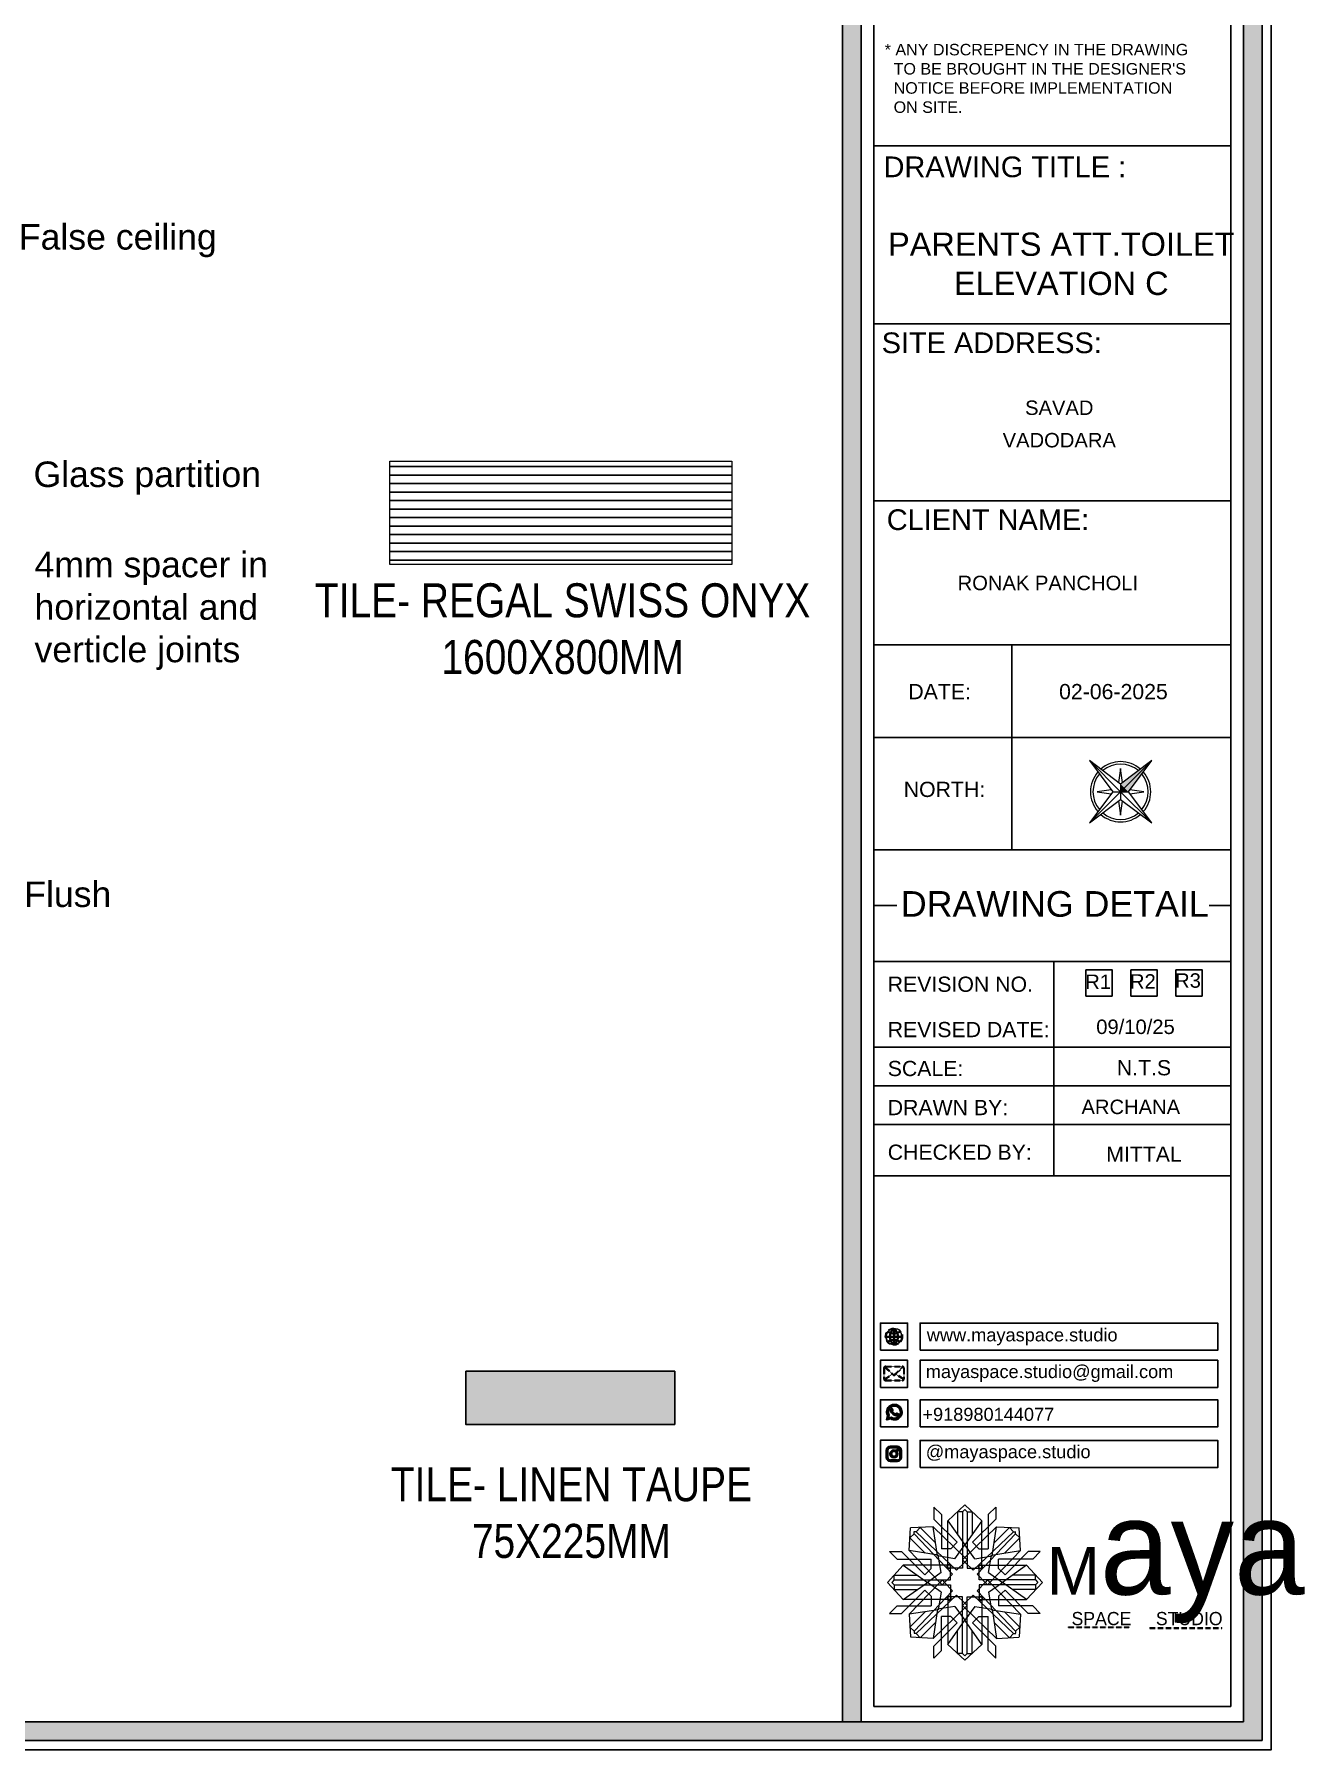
# Model space of a CAD drawing. Header units: millimetres. Extents: x 56222 to 3066687, y -650199 to -121287.
# Drawn here: x 156372.5 to 156522, y -179862.6 to -179660.7 of the extents above; entities that cross this region are included whole.
import ezdxf
from ezdxf.enums import TextEntityAlignment as Align

# ---------------------------------------------------------------- set-up
doc = ezdxf.new("R2010")
doc.units = ezdxf.units.MM
doc.header["$MEASUREMENT"] = 0
doc.linetypes.add('DASHED2', pattern=[0.375, 0.25, -0.125])
doc.linetypes.add('DASHEDX2', pattern=[1.5, 1, -0.5])
for name, color, linetype, lineweight in [('Dimension', 10, 'DASHEDX2', 20), ('FIRST FLOOR ( TEXT )', 7, 'Continuous', 9), ('GROUND FLOOR', 7, 'Continuous', 9), ('LABALLING', 1, 'Continuous', 25), ('NAME PLATE', 7, 'Continuous', 25), ('title block', 7, 'Continuous', 9), ('XX~SLAB ( BEAM )~ ( DIM )', 7, 'Continuous', 9)]:
    doc.layers.add(name, color=color, linetype=linetype, lineweight=lineweight)
doc.styles.add('Arial', font='arial.ttf')
doc.styles.add('KATHA', font='swissc.ttf')
doc.styles.get("Standard").update_dxf_attribs({"font": 'arial.ttf', "height": 6})

# ---------------------------------------------------------------- blocks, each defined once
blk = doc.blocks.new('FSFSF')
at = {"color": 42, "lineweight": 5, "true_color": 0xe0ac11}
for p, q in [((28600.03, 143.51), (28600.03, 140.16)), ((28602.15, 141.41), (28600.03, 143.51)), ((28603.86, 139.69), (28608.58, 144.08)), ((28607.9, 142.22), (28608.58, 142.85)), ((28613.31, 139.69), (28608.58, 144.08)), ((28609.27, 142.22), (28608.59, 142.85)), ((28615.02, 141.41), (28617.14, 143.51)), ((28617.14, 143.51), (28617.14, 140.16)), ((28593.19, 131.45), (28593.54, 137.71)), ((28599.8, 138.06), (28593.54, 137.71)), ((28596.24, 137.86), (28595.12, 136.69)), ((28596.24, 137.86), (28600.47, 133.65)), ((28601.03, 130), (28599.8, 138.06)), ((28599.8, 138.05), (28608.58, 129.56)), ((28606.47, 133.76), (28600.03, 140.16)), ((28602.15, 141.41), (28602.15, 131.95)), ((28603.86, 126.58), (28603.86, 139.69)), ((28603.86, 139.69), (28608.58, 133.02)), ((28607.9, 142.22), (28606.58, 142.22)), ((28606.58, 142.22), (28606.58, 135.84)), ((28607.9, 142.22), (28607.9, 126.58)), ((28613.31, 139.69), (28608.59, 133.02)), ((28617.37, 138.05), (28608.59, 129.56)), ((28609.27, 142.22), (28609.27, 126.58)), ((28609.27, 142.22), (28610.59, 142.22)), ((28610.59, 142.22), (28610.59, 135.84)), ((28610.7, 133.76), (28617.14, 140.16)), ((28613.31, 126.58), (28613.31, 139.69)), ((28615.02, 141.41), (28615.02, 131.95)), ((28616.14, 130), (28617.37, 138.06)), ((28620.93, 137.86), (28616.7, 133.65)), ((28617.37, 138.06), (28623.63, 137.71)), ((28620.93, 137.86), (28622.05, 136.69)), ((28624, 131.45), (28623.65, 137.71)), ((28593.39, 135), (28594.56, 136.12)), ((28593.39, 135), (28597.6, 130.78)), ((28595.12, 136.69), (28594.53, 136.69)), ((28594.56, 136.12), (28594.56, 136.71)), ((28605.17, 124.98), (28594.56, 136.12)), ((28606.27, 126.08), (28595.12, 136.69)), ((28606.47, 133.76), (28604.75, 131.95)), ((28605.86, 129.18), (28608.58, 133.02)), ((28611.31, 129.18), (28608.59, 133.02)), ((28610.7, 133.76), (28612.42, 131.95)), ((28610.9, 126.08), (28622.05, 136.69)), ((28612.02, 124.98), (28622.62, 136.12)), ((28623.8, 135), (28619.59, 130.78)), ((28622.05, 136.69), (28622.64, 136.69)), ((28622.62, 136.12), (28622.62, 136.71)), ((28623.8, 135), (28622.62, 136.12)), ((28587.73, 131.22), (28591.08, 131.22)), ((28589.84, 129.1), (28587.73, 131.22)), ((28589.84, 129.1), (28599.29, 129.1)), ((28597.49, 124.78), (28591.08, 131.22)), ((28593.19, 131.45), (28601.69, 122.67)), ((28601.25, 130.22), (28593.19, 131.45)), ((28599.29, 126.5), (28599.29, 129.1)), ((28605.86, 129.18), (28601.03, 130)), ((28602.07, 125.39), (28601.25, 130.22)), ((28604.75, 131.95), (28602.15, 131.95)), ((28606.27, 126.08), (28608.58, 128.27)), ((28607.9, 128.92), (28608.58, 129.56)), ((28607.9, 128.92), (28608.58, 128.27)), ((28609.27, 128.92), (28608.59, 129.56)), ((28609.27, 128.92), (28608.59, 128.27)), ((28610.9, 126.08), (28608.59, 128.27)), ((28611.31, 129.18), (28616.14, 130)), ((28612.42, 131.95), (28615.02, 131.95)), ((28615.12, 125.39), (28615.94, 130.22)), ((28623.99, 131.45), (28615.5, 122.67)), ((28615.94, 130.22), (28624, 131.45)), ((28627.34, 129.1), (28617.89, 129.1)), ((28617.89, 126.5), (28617.89, 129.1)), ((28619.7, 124.78), (28626.1, 131.22)), ((28629.45, 131.22), (28626.1, 131.22)), ((28627.34, 129.1), (28629.45, 131.22)), ((28591.56, 127.39), (28587.17, 122.66)), ((28589.03, 123.35), (28588.4, 122.67)), ((28589.03, 123.35), (28589.03, 124.67)), ((28589.03, 124.67), (28595.4, 124.67)), ((28589.03, 123.35), (28604.66, 123.35)), ((28604.66, 127.39), (28591.56, 127.39)), ((28591.56, 127.39), (28598.23, 122.67)), ((28597.49, 124.78), (28599.29, 126.5)), ((28602.07, 125.39), (28598.23, 122.67)), ((28602.33, 123.35), (28601.69, 122.67)), ((28602.33, 123.35), (28602.97, 122.67)), ((28605.17, 124.98), (28602.97, 122.67)), ((28603.68, 126.54), (28603.68, 127.39)), ((28604.66, 126.54), (28603.68, 126.54)), ((28604.71, 127.57), (28603.86, 127.57)), ((28607.9, 126.58), (28603.86, 126.58)), ((28604.66, 123.35), (28604.66, 127.39)), ((28604.7, 126.58), (28604.71, 127.57)), ((28609.27, 126.58), (28613.31, 126.58)), ((28612.02, 124.98), (28614.21, 122.67)), ((28612.46, 126.58), (28612.46, 127.57)), ((28612.46, 127.57), (28613.31, 127.57)), ((28612.52, 123.35), (28612.52, 127.39)), ((28612.52, 127.39), (28625.63, 127.39)), ((28612.52, 126.54), (28613.51, 126.54)), ((28628.16, 123.35), (28612.52, 123.35)), ((28613.51, 126.54), (28613.51, 127.39)), ((28614.85, 123.35), (28614.21, 122.67)), ((28614.85, 123.35), (28615.5, 122.67)), ((28615.12, 125.39), (28618.96, 122.67)), ((28619.7, 124.78), (28617.89, 126.5)), ((28625.63, 127.39), (28618.96, 122.67)), ((28628.16, 124.67), (28621.78, 124.67)), ((28625.63, 127.39), (28630.02, 122.66)), ((28628.16, 123.35), (28628.16, 124.67)), ((28628.16, 123.35), (28628.78, 122.67)), ((28591.56, 117.94), (28587.17, 122.66)), ((28589.03, 121.98), (28588.4, 122.65)), ((28589.03, 121.98), (28604.66, 121.98)), ((28589.03, 121.98), (28589.03, 120.66)), ((28589.03, 120.66), (28595.4, 120.66)), ((28597.49, 120.54), (28591.08, 114.11)), ((28591.56, 117.94), (28598.23, 122.65)), ((28593.19, 113.88), (28601.69, 122.65)), ((28605.17, 120.35), (28594.56, 109.2)), ((28606.27, 119.15), (28595.12, 108.54)), ((28597.49, 120.54), (28599.29, 118.83)), ((28602.07, 119.94), (28598.23, 122.65)), ((28599.29, 118.83), (28599.29, 116.23)), ((28602.07, 119.94), (28601.25, 115.1)), ((28602.33, 121.98), (28601.69, 122.65)), ((28602.33, 121.98), (28602.97, 122.65)), ((28605.17, 120.35), (28602.97, 122.65)), ((28604.66, 118.78), (28603.68, 118.78)), ((28603.68, 118.78), (28603.68, 117.94)), ((28607.9, 118.65), (28603.86, 118.65)), ((28603.86, 118.65), (28603.86, 105.54)), ((28604.66, 121.98), (28604.66, 117.94)), ((28604.7, 118.65), (28604.71, 117.66)), ((28606.27, 119.15), (28608.58, 116.96)), ((28607.9, 103.01), (28607.9, 118.65)), ((28610.9, 119.15), (28608.59, 116.96)), ((28609.27, 118.65), (28613.31, 118.65)), ((28609.27, 103.01), (28609.27, 118.65)), ((28610.9, 119.15), (28622.05, 108.54)), ((28612.02, 120.35), (28614.21, 122.65)), ((28612.02, 120.35), (28622.62, 109.2)), ((28612.46, 118.65), (28612.46, 117.66)), ((28612.52, 121.98), (28612.52, 117.94)), ((28628.16, 121.98), (28612.52, 121.98)), ((28612.52, 118.78), (28613.51, 118.78)), ((28613.31, 118.65), (28613.31, 105.54)), ((28613.51, 118.78), (28613.51, 117.94)), ((28614.85, 121.98), (28614.21, 122.65)), ((28614.85, 121.98), (28615.5, 122.65)), ((28615.12, 119.94), (28618.96, 122.65)), ((28615.12, 119.94), (28615.94, 115.1)), ((28623.99, 113.88), (28615.5, 122.65)), ((28619.7, 120.54), (28617.89, 118.83)), ((28617.89, 118.83), (28617.89, 116.23)), ((28625.63, 117.94), (28618.96, 122.65)), ((28619.7, 120.54), (28626.1, 114.11)), ((28628.16, 120.66), (28621.78, 120.66)), ((28625.63, 117.94), (28630.02, 122.66)), ((28628.16, 121.98), (28628.78, 122.65)), ((28628.16, 121.98), (28628.16, 120.66)), ((28589.84, 116.23), (28587.73, 114.11)), ((28587.73, 114.11), (28591.08, 114.11)), ((28589.84, 116.23), (28599.29, 116.23)), ((28604.66, 117.94), (28591.56, 117.94)), ((28601.25, 115.1), (28593.19, 113.87)), ((28593.19, 113.87), (28593.54, 107.62)), ((28593.39, 110.32), (28597.6, 114.55)), ((28599.8, 107.17), (28608.58, 115.67)), ((28601.03, 115.23), (28599.8, 107.17)), ((28605.86, 116.05), (28601.03, 115.23)), ((28604.71, 117.66), (28603.86, 117.66)), ((28605.86, 116.05), (28608.58, 112.21)), ((28607.9, 116.31), (28608.58, 116.96)), ((28607.9, 116.31), (28608.58, 115.67)), ((28609.27, 116.31), (28608.59, 116.96)), ((28609.27, 116.31), (28608.59, 115.67)), ((28611.31, 116.05), (28608.59, 112.21)), ((28617.37, 107.17), (28608.59, 115.67)), ((28611.31, 116.05), (28616.14, 115.23)), ((28612.46, 117.66), (28613.31, 117.66)), ((28612.52, 117.94), (28625.63, 117.94)), ((28615.94, 115.1), (28624, 113.87)), ((28616.14, 115.23), (28617.37, 107.17)), ((28627.34, 116.23), (28617.89, 116.23)), ((28623.8, 110.32), (28619.59, 114.55)), ((28624, 113.87), (28623.65, 107.62)), ((28629.45, 114.11), (28626.1, 114.11)), ((28627.34, 116.23), (28629.45, 114.11)), ((28593.39, 110.32), (28594.56, 109.2)), ((28594.56, 109.2), (28594.56, 108.61)), ((28596.24, 107.37), (28600.47, 111.58)), ((28606.47, 111.47), (28600.03, 105.07)), ((28602.15, 103.82), (28602.15, 113.27)), ((28604.75, 113.27), (28602.15, 113.27)), ((28603.86, 105.54), (28608.58, 112.21)), ((28606.47, 111.47), (28604.75, 113.27)), ((28606.58, 103.01), (28606.58, 109.38)), ((28613.31, 105.54), (28608.59, 112.21)), ((28610.59, 103.01), (28610.59, 109.38)), ((28610.7, 111.47), (28612.42, 113.27)), ((28610.7, 111.47), (28617.14, 105.07)), ((28612.42, 113.27), (28615.02, 113.27)), ((28615.02, 103.82), (28615.02, 113.27)), ((28620.93, 107.37), (28616.7, 111.58)), ((28623.8, 110.32), (28622.62, 109.2)), ((28622.62, 109.2), (28622.62, 108.61)), ((28599.8, 107.17), (28593.54, 107.52)), ((28595.12, 108.54), (28594.53, 108.54)), ((28596.24, 107.37), (28595.12, 108.54)), ((28600.03, 101.71), (28600.03, 105.07)), ((28603.86, 105.54), (28608.58, 101.15)), ((28613.31, 105.54), (28608.58, 101.15)), ((28617.14, 101.71), (28617.14, 105.07)), ((28617.37, 107.17), (28623.63, 107.52)), ((28620.93, 107.37), (28622.05, 108.54)), ((28622.05, 108.54), (28622.64, 108.54)), ((28602.15, 103.82), (28600.03, 101.71)), ((28607.9, 103.01), (28606.58, 103.01)), ((28607.9, 103.01), (28608.58, 102.38)), ((28609.27, 103.01), (28608.59, 102.38)), ((28609.27, 103.01), (28610.59, 103.01)), ((28615.02, 103.82), (28617.14, 101.71))]:
    blk.add_line(p, q, dxfattribs=at)
blk = doc.blocks.new('hgwg')
at = {"layer": 'Dimension', "true_color": 0xd39e00}
h = blk.add_hatch(color=42, dxfattribs=at)
h.dxf.hatch_style = 1
h.paths.add_polyline_path([(27505.71, 45.05), (27494.27, 45.05), (27494.27, 44.9), (27505.71, 44.9)])
h = blk.add_hatch(color=42, dxfattribs=at)
h.dxf.hatch_style = 1
h.paths.add_polyline_path([(27523.3, 44.9), (27509.68, 44.9), (27509.68, 44.75), (27523.3, 44.75)])
at = {"layer": 'Dimension', "color": 42, "true_color": 0xd39e00}
for p, q in [((27494.27, 45.05), (27505.71, 45.05)), ((27494.27, 44.9), (27494.27, 45.05)), ((27494.27, 44.9), (27505.71, 44.9)), ((27505.71, 45.05), (27505.71, 44.9)), ((27509.68, 44.9), (27523.3, 44.9)), ((27509.68, 44.9), (27509.68, 44.75)), ((27509.68, 44.75), (27523.3, 44.75)), ((27523.3, 44.75), (27523.3, 44.9))]:
    blk.add_line(p, q, dxfattribs=at)
at = {"layer": 'Dimension', "color": 42, "true_color": 0xd39e00, "attachment_point": 1}
for s, width, insert, char_height in [('{\\fCinzel|b0|i0|c0|p2;\\H1.5x;M\\fAmsterdam One|b0|i0|c0|p2;\\H2x;aya}', 85.3277, (27490.17, 69.17), 6), ('{\\fCinzel|b0|i0|c0|p2;SPACE     STUDIO}', 66.129, (27494.83, 47.86), 2.5)]:
    blk.add_mtext_dynamic_manual_height_columns(s, width=width, gutter_width=30, heights=[0], dxfattribs=dict(at, insert=insert, char_height=char_height))
blk = doc.blocks.new('QEGW4TG')
at = {"layer": 'Dimension', "true_color": 0x000000}
h = blk.add_hatch(color=18, dxfattribs=at)
h.dxf.hatch_style = 1
h.paths.add_polyline_path([(2.69, 1.93, 0.170513), (2.95, 1.97, 0.190337), (3.11, 2.18, 0.316231), (3.07, 2.28), (2.79, 2.37, 0.273721), (2.69, 2.34, 0.040749), (2.63, 2.27, -0.441282), (2.53, 2.25, -0.11828), (2.06, 2.64, -0.441282), (2.07, 2.74, 0.040749), (2.13, 2.81, 0.290083), (2.14, 2.92), (2.01, 3.18, 0.316231), (1.91, 3.2, 0.190337), (1.73, 3, 0.170513), (1.72, 2.74, 0.252784)], flags=0)
h.paths.add_polyline_path([(1.19, 1.98), (1.03, 1.3, 0.550912), (1.11, 1.23), (1.75, 1.39, 6.344125)])
h.paths.add_polyline_path([(1.81, 1.7), (1.4, 1.6), (1.5, 2.03, -9.071339)], flags=16)
h.paths.add_polyline_path([(3.11, 2.16, -0.17811), (2.95, 1.97, -0.170513), (2.69, 1.93, -0.252784), (1.72, 2.74, -0.170513), (1.73, 3, -0.17811), (1.89, 3.19, -0.370089), (2.01, 3.18), (2.14, 2.92, -0.307185), (2.13, 2.8, -0.041087), (2.06, 2.73, 0.321676), (2.05, 2.65, 0.126524), (2.55, 2.24, 0.312216), (2.62, 2.26, -0.041087), (2.68, 2.34, -0.290673), (2.79, 2.37), (3.07, 2.28, -0.370089)], flags=0)
h = blk.add_hatch(color=18, dxfattribs=at)
h.dxf.hatch_style = 1
h.paths.add_polyline_path([(2.79, 2.37, 0.273721), (2.69, 2.34, 0.040749), (2.63, 2.27, -0.441282), (2.53, 2.25, -0.11828), (2.06, 2.64, -0.441282), (2.07, 2.74, 0.040749), (2.13, 2.81, 0.290083), (2.14, 2.92), (2.01, 3.18, 0.316231), (1.91, 3.2, 0.190337), (1.73, 3, 0.170513), (1.72, 2.74, 0.252784), (2.69, 1.93, 0.170513), (2.95, 1.97, 0.190337), (3.11, 2.18, 0.316231), (3.07, 2.28)])
for p, q in [((2.01, 3.18), (2.14, 2.92)), ((1.19, 1.98), (1.03, 1.3)), ((1.1, 1.23), (1.75, 1.39)), ((1.5, 2.03), (1.4, 1.6)), ((1.4, 1.6), (1.81, 1.7)), ((3.07, 2.28), (2.8, 2.36))]:
    blk.add_line(p, q)
blk.add_lwpolyline([(0, 0), (4.68, 0), (4.68, 4.68), (0, 4.68)], close=True)
for centre, radius, start, end in [((2.39, 2.56), 1.34, 241.4727, 205.6422), ((2.39, 2.56), 1.04, 235.9962, 210.8333), ((2.09, 2.87), 0.39, 159.7007, 198.4072), ((2.07, 2.87), 0.364, 118.9685, 159.3648), ((1.94, 3.12), 0.0896, 41.8985, 123.1344), ((1.09, 1.29), 0.0598, 164.8483, 282.1458), ((2.96, 3.23), 1.33, 201.4218, 258.1669), ((2.11, 2.68), 0.066, 135.9932, 224.8892), ((1.67, 3.16), 0.586, 312.4617, 321.8728), ((3.12, 3.42), 1.31, 216.5455, 243.5279), ((2.05, 2.87), 0.104, 320.3924, 28.6971), ((2.57, 2.3), 0.066, 234.2482, 323.1441), ((3.11, 1.94), 0.586, 137.2645, 146.6756), ((2.76, 2.27), 0.104, 70.4402, 138.745), ((2.75, 2.31), 0.39, 260.7301, 299.4366), ((2.76, 2.29), 0.364, 299.7725, 340.1688), ((3.03, 2.2), 0.0896, 336.0029, 57.2388)]:
    blk.add_arc(centre, radius, start, end)
blk = doc.blocks.new('ASGERG')
at = {"layer": 'Dimension', "true_color": 0x000000}
h = blk.add_hatch(color=18, dxfattribs=at)
h.dxf.hatch_style = 1
h.paths.add_polyline_path([(0.99, 1.7, 0.353872), (1.69, 1.03), (2.96, 1.03, 0.353872), (3.66, 1.7), (3.66, 2.99, 0.353872), (2.96, 3.67), (1.69, 3.67, 0.353872), (0.99, 2.99)])
h.paths.add_polyline_path([(1.27, 2.97, -0.353872), (1.72, 3.4), (2.94, 3.4, -0.353872), (3.38, 2.97), (3.38, 1.72, -0.353872), (2.94, 1.3), (1.72, 1.3, -0.353872), (1.27, 1.72)], flags=16)
h.paths.add_polyline_path([(3.02, 2.35, -1), (1.64, 2.35, -1)], flags=0)
h.paths.add_polyline_path([(2.74, 2.35, -1), (1.92, 2.35, -1)], flags=0)
h.paths.add_polyline_path([(2.86, 3.02, -1), (3.19, 3.02, -1)], flags=0)
h.paths.add_polyline_path([(1.64, 2.35, 1), (3.02, 2.35, 1)], flags=0)
h = blk.add_hatch(color=18, dxfattribs=at)
h.dxf.hatch_style = 1
h.paths.add_polyline_path([(1.64, 2.35, 1), (3.02, 2.35, 1)])
h.paths.add_polyline_path([(2.74, 2.35, -1), (1.92, 2.35, -1)], flags=16)
h = blk.add_hatch(color=18, dxfattribs=at)
h.dxf.hatch_style = 1
h.paths.add_polyline_path([(3.19, 3.02, 1), (2.86, 3.02, 1)])
for p, q in [((0.99, 2.99), (0.99, 1.7)), ((1.27, 2.97), (1.27, 1.72)), ((1.69, 3.67), (2.96, 3.67)), ((2.94, 3.4), (1.72, 3.4)), ((3.38, 2.97), (3.38, 1.72)), ((3.66, 2.99), (3.66, 1.7)), ((1.69, 1.03), (2.96, 1.03)), ((2.94, 1.3), (1.72, 1.3))]:
    blk.add_line(p, q)
blk.add_lwpolyline([(0, 0), (4.68, 0), (4.68, 4.68), (0, 4.68)], close=True)
for centre, radius in [((2.33, 2.35), 0.694), ((3.02, 3.02), 0.168), ((2.33, 2.35), 0.414)]:
    blk.add_circle(centre, radius)
for centre, radius, start, end in [((1.76, 2.89), 0.778, 94.8631, 172.8127), ((1.76, 2.91), 0.491, 94.8631, 172.8127), ((2.9, 2.91), 0.491, 7.1873, 85.1369), ((2.89, 2.89), 0.778, 7.1873, 85.1369), ((1.76, 1.8), 0.778, 187.1873, 265.1369), ((1.76, 1.78), 0.491, 187.1873, 265.1369), ((2.9, 1.78), 0.491, 274.8631, 352.8127), ((2.89, 1.8), 0.778, 274.8631, 352.8127)]:
    blk.add_arc(centre, radius, start, end)
blk = doc.blocks.new('ETYETE')
at = {"layer": 'Dimension', "true_color": 0x000000}
h = blk.add_hatch(color=18, dxfattribs=at)
h.dxf.hatch_style = 1
h.paths.add_polyline_path([(3.76, 1.14, 0.414214), (4.12, 1.5), (4.12, 3.29, 0.414214), (3.76, 3.65), (0.92, 3.65, 0.414214), (0.56, 3.29), (0.56, 1.5, 0.414214), (0.92, 1.14)])
h.paths.add_polyline_path([(2.61, 2.22), (3.92, 1.34, -0.198912), (3.76, 1.28), (0.92, 1.28, -0.198912), (0.76, 1.34), (2.08, 2.22), (2.34, 1.98)], flags=16)
h.paths.add_polyline_path([(2.34, 2.16), (0.89, 3.51, -0.028783), (0.92, 3.52), (3.76, 3.52, -0.028783), (3.79, 3.51)], flags=16)
h.paths.add_polyline_path([(2.71, 2.32), (3.92, 3.45, -0.202482), (3.99, 3.29), (3.99, 1.5, -0.043076), (3.98, 1.46)], flags=16)
h.paths.add_polyline_path([(1.98, 2.32), (0.7, 1.46, -0.043076), (0.7, 1.5), (0.7, 3.29, -0.202482), (0.76, 3.45)], flags=16)
blk.add_lwpolyline([(0, 0), (4.68, 0), (4.68, 4.68), (0, 4.68)], close=True)
at = {"layer": 'Dimension', "color": 18, "true_color": 0x000000}
for p, q in [((0.56, 3.29), (0.56, 1.5)), ((0.7, 3.29), (0.7, 1.5)), ((0.76, 3.45), (1.98, 2.32)), ((0.89, 3.51), (2.34, 2.16)), ((0.92, 3.65), (3.76, 3.65)), ((0.92, 3.52), (3.76, 3.52)), ((2.34, 2.16), (3.79, 3.51)), ((2.71, 2.32), (3.92, 3.45)), ((3.99, 3.29), (3.99, 1.5)), ((4.12, 3.29), (4.12, 1.5)), ((0.7, 1.46), (1.98, 2.32)), ((0.76, 1.34), (2.08, 2.22)), ((0.92, 1.28), (3.76, 1.28)), ((0.92, 1.14), (3.76, 1.14)), ((2.08, 2.22), (2.34, 1.98)), ((2.34, 1.98), (2.61, 2.22)), ((3.92, 1.34), (2.61, 2.22)), ((3.98, 1.46), (2.71, 2.32))]:
    blk.add_line(p, q, dxfattribs=at)
for centre, radius, start, end in [((0.92, 3.29), 0.358, 90, 180), ((0.92, 3.29), 0.224, 134.2136, 180), ((0.92, 3.29), 0.224, 90, 96.5948), ((3.76, 3.29), 0.358, 0, 90), ((3.76, 3.29), 0.224, 83.4052, 90), ((3.76, 3.29), 0.224, 0, 45.7864), ((0.92, 1.5), 0.358, 180, 270), ((0.92, 1.5), 0.224, 180, 189.8662), ((0.92, 1.5), 0.224, 225, 270), ((3.76, 1.5), 0.358, 270, 0), ((3.76, 1.5), 0.224, 270, 315), ((3.76, 1.5), 0.224, 350.1338, 0)]:
    blk.add_arc(centre, radius, start, end, dxfattribs=at)
blk = doc.blocks.new('DTGWEGEARG')
at = {"layer": 'Dimension', "true_color": 0x000000}
h = blk.add_hatch(color=18, dxfattribs=at)
h.dxf.hatch_style = 1
h.paths.add_polyline_path([(3.83, 2.34, 1), (0.85, 2.34, 1)])
h.paths.add_polyline_path([(2.51, 1.01, 0.105795), (2.96, 1.58, -0.055205), (3.3, 1.41, -0.169822)], flags=16)
h.paths.add_polyline_path([(2.41, 1.12), (2.41, 1.69, -0.058279), (2.81, 1.63, -0.103353)], flags=16)
h.paths.add_polyline_path([(2.26, 1.13, -0.101741), (1.87, 1.63, -0.057171), (2.26, 1.69)], flags=16)
h.paths.add_polyline_path([(2.17, 1.01, -0.169822), (1.38, 1.41, -0.055205), (1.72, 1.58, 0.105795)], flags=16)
h.paths.add_polyline_path([(3.02, 1.72, 0.081336), (3.13, 2.27), (3.68, 2.27, -0.152069), (3.4, 1.52, 0.05687)], flags=16)
h.paths.add_polyline_path([(2.87, 1.77, 0.061945), (2.41, 1.84), (2.41, 2.27), (2.98, 2.27, -0.081344)], flags=16)
h.paths.add_polyline_path([(2.26, 1.84, 0.060923), (1.8, 1.77, -0.081344), (1.7, 2.27), (2.26, 2.27)], flags=16)
h.paths.add_polyline_path([(1.66, 1.72, 0.05687), (1.28, 1.52, -0.152069), (1, 2.27), (1.55, 2.27, 0.081336)], flags=16)
h.paths.add_polyline_path([(2.41, 2.42), (2.41, 2.83, 0.061945), (2.87, 2.91, -0.080009), (2.98, 2.42)], flags=16)
h.paths.add_polyline_path([(3.13, 2.42, 0.080116), (3.02, 2.96, 0.05687), (3.4, 3.16, 0.028258), (3.3, 3.27, -0.055205), (2.96, 3.1, 0.105795), (2.51, 3.67, -0.36029), (3.68, 2.42)], flags=16)
h.paths.add_polyline_path([(2.26, 2.42), (1.7, 2.42, -0.080009), (1.8, 2.91, 0.060923), (2.26, 2.84)], flags=16)
h.paths.add_polyline_path([(1.55, 2.42), (1, 2.42, -0.150466), (1.28, 3.16, 0.05687), (1.66, 2.96, 0.080116)], flags=16)
h.paths.add_polyline_path([(2.41, 2.98), (2.41, 3.56, -0.103353), (2.81, 3.05, -0.058279)], flags=16)
h.paths.add_polyline_path([(2.26, 2.99, -0.057171), (1.87, 3.05, -0.101741), (2.26, 3.55)], flags=16)
h.paths.add_polyline_path([(1.72, 3.1, -0.055205), (1.38, 3.27, -0.169822), (2.17, 3.67, 0.105795)], flags=16)
blk.add_lwpolyline([(0, 0), (4.68, 0), (4.68, 4.68), (0, 4.68)], close=True)
at = {"layer": 'Dimension', "color": 18, "true_color": 0x000000}
for p, q in [((2.26, 3.55), (2.26, 2.99)), ((2.41, 3.56), (2.41, 2.98)), ((1, 2.42), (1.55, 2.42)), ((1, 2.27), (1.55, 2.27)), ((1.7, 2.42), (2.26, 2.42)), ((1.7, 2.27), (2.26, 2.27)), ((2.26, 2.84), (2.26, 2.42)), ((2.26, 2.27), (2.26, 1.84)), ((2.26, 1.69), (2.26, 1.13)), ((2.41, 2.83), (2.41, 2.42)), ((2.41, 2.42), (2.98, 2.42)), ((2.41, 2.27), (2.98, 2.27)), ((2.41, 2.27), (2.41, 1.84)), ((2.41, 1.69), (2.41, 1.12)), ((3.13, 2.42), (3.68, 2.42)), ((3.13, 2.27), (3.68, 2.27))]:
    blk.add_line(p, q, dxfattribs=at)
blk.add_circle((2.34, 2.34), 1.49, dxfattribs=at)
for centre, radius, start, end in [((2.34, 2.34), 1.34, 142.3819, 176.6093), ((2.34, 4.74), 1.9, 236.1399, 249.1595), ((2.34, 2.34), 1.34, 97.3549, 135.9073), ((2.34, 4.74), 1.75, 236.7417, 249.3811), ((3.28, 2.34), 1.73, 159.0567, 177.3789), ((3.28, 2.34), 1.73, 129.9301, 154.0867), ((3.28, 2.34), 1.58, 130.1073, 153.3446), ((2.34, 4.74), 1.75, 254.3336, 267.422), ((1.4, 2.34), 1.58, 26.6554, 50.2584), ((2.34, 4.74), 1.75, 272.3248, 285.6664), ((2.34, 2.34), 1.34, 3.3907, 82.6451), ((1.4, 2.34), 1.73, 25.9133, 50.0699), ((2.34, 4.74), 1.75, 290.6189, 303.2583), ((2.34, 4.74), 1.9, 290.8405, 303.8601), ((1.4, 2.34), 1.73, 2.6211, 20.9433), ((2.34, 2.34), 1.34, 183.0315, 217.6181), ((2.34, -0.06), 1.9, 110.8405, 123.8601), ((2.34, -0.06), 1.75, 110.6189, 123.2583), ((2.34, 2.34), 1.34, 224.0927, 262.6451), ((3.28, 2.34), 1.73, 182.3435, 200.9433), ((3.28, 2.34), 1.58, 158.8325, 177.1302), ((3.28, 2.34), 1.58, 182.5658, 201.1675), ((3.28, 2.34), 1.73, 205.9133, 230.0699), ((2.34, 4.74), 1.9, 253.6799, 267.6253), ((2.34, -0.06), 1.9, 92.3747, 106.3201), ((2.34, -0.06), 1.75, 92.578, 105.6664), ((3.28, 2.34), 1.58, 206.6554, 229.8927), ((2.34, 4.74), 1.9, 272.1415, 286.3201), ((2.34, -0.06), 1.9, 73.6799, 87.8585), ((2.34, -0.06), 1.75, 74.3336, 87.6752), ((1.4, 2.34), 1.58, 309.7416, 333.3446), ((1.4, 2.34), 1.73, 309.9301, 334.0867), ((2.34, 2.34), 1.34, 277.3549, 315.9073), ((1.4, 2.34), 1.58, 2.8698, 21.1675), ((1.4, 2.34), 1.58, 338.8325, 357.4342), ((2.34, -0.06), 1.75, 56.7417, 69.3811), ((1.4, 2.34), 1.73, 339.0567, 357.6565), ((2.34, -0.06), 1.9, 56.1399, 69.1595), ((2.34, 2.34), 1.34, 322.3819, 356.9685)]:
    blk.add_arc(centre, radius, start, end, dxfattribs=at)
blk = doc.blocks.new('4t')
at = {"transparency": 33554607}
h = blk.add_hatch(color=1, dxfattribs=at)
h.dxf.hatch_style = 1
h.paths.add_polyline_path([(45531.33, -35822.29), (45529.23, -35821.83), (45528.09, -35837.01)])
h = blk.add_hatch(color=1, dxfattribs=at)
h.dxf.hatch_style = 1
h.paths.add_polyline_path([(45533.44, -35822.75), (45531.33, -35822.29), (45528.09, -35837.01)])
h = blk.add_hatch(color=1, dxfattribs=at)
h.dxf.hatch_style = 1
h.paths.add_polyline_path([(45531.8, -35820.19), (45529.23, -35821.83), (45531.33, -35822.29)])
h = blk.add_hatch(color=1, dxfattribs=at)
h.dxf.hatch_style = 1
h.paths.add_polyline_path([(45531.8, -35820.19), (45531.33, -35822.29), (45533.44, -35822.75)])
at = {"layer": 'title block', "color": 7, "lineweight": 9}
for p, q in [((45535.51, -35803.37), (45530.16, -35817.62)), ((45535.51, -35803.37), (45531.8, -35820.19)), ((45534.36, -35818.55), (45535.51, -35803.37)), ((45530.16, -35817.62), (45514.98, -35816.48)), ((45514.98, -35816.48), (45529.23, -35821.83)), ((45514.98, -35816.48), (45531.8, -35820.19)), ((45530.5, -35816.7), (45526.88, -35812.49)), ((45526.88, -35812.49), (45529.18, -35817.55)), ((45531.8, -35820.19), (45530.16, -35817.62)), ((45539.5, -35815.27), (45534.44, -35817.57)), ((45535.28, -35818.89), (45539.5, -35815.27)), ((45528.31, -35821.48), (45524.1, -35825.11)), ((45524.1, -35825.11), (45529.16, -35822.81)), ((45531.8, -35820.19), (45528.09, -35837.01)), ((45529.23, -35821.83), (45528.09, -35837.01)), ((45528.09, -35837.01), (45533.44, -35822.75)), ((45531.8, -35820.19), (45529.23, -35821.83)), ((45534.36, -35818.55), (45531.8, -35820.19)), ((45533.44, -35822.75), (45531.8, -35820.19)), ((45531.8, -35820.19), (45548.62, -35823.9)), ((45533.09, -35823.67), (45536.71, -35827.89)), ((45533.44, -35822.75), (45548.62, -35823.9)), ((45548.62, -35823.9), (45534.36, -35818.55)), ((45536.71, -35827.89), (45534.42, -35822.83))]:
    blk.add_line(p, q, dxfattribs=at)
for radius, start, end in [(11.79, 81.35997, 163.76651), (10.83, 82.42855, 162.69793), (10.83, 352.42855, 72.69793), (11.79, 351.35997, 73.76651), (11.79, 171.35997, 253.76651), (10.83, 172.42855, 252.69793), (11.79, 261.35997, 343.76651), (10.83, 262.42855, 342.69793)]:
    blk.add_arc((45531.8, -35820.19), radius, start, end, dxfattribs=at)

msp = doc.modelspace()

# ---------------------------------------------------------------- hatches: boundary and pattern name
at = {"layer": 'NAME PLATE', "true_color": 0xd39e00}
h = msp.add_hatch(color=42, dxfattribs=at)
h.paths.add_polyline_path([(156204.415, -179861.53), (156516.999, -179861.53), (156516.999, -179641.511), (156204.415, -179641.511)])
h.paths.add_polyline_path([(156206.609, -179859.337), (156514.805, -179859.337), (156514.805, -179643.705), (156206.609, -179643.705)], flags=16)
msp.add_hatch(color=42, dxfattribs=at).paths.add_polyline_path([(156467.639, -179859.337), (156469.832, -179859.337), (156469.832, -179641.511), (156467.639, -179641.511)])
at = {"layer": 'XX~SLAB ( BEAM )~ ( DIM )', "linetype": 'DASHED2', "lineweight": 25, "true_color": 0xdeceba, "transparency": 33554493}
h = msp.add_hatch(dxfattribs=at)
h.set_pattern_fill('_USER', color=254, pattern_type=0)
h.set_pattern_definition([(0, (1959.6768, 2446.3906), (0, 1), [])])
h.paths.add_polyline_path([(156454.61, -179710.952), (156414.32, -179710.952), (156414.32, -179723.143), (156454.61, -179723.143)])
at = {"layer": 'XX~SLAB ( BEAM )~ ( DIM )', "linetype": 'DASHED2', "lineweight": 25, "true_color": 0x7d5120, "transparency": 33554562}
h = msp.add_hatch(dxfattribs=at)
h.set_pattern_fill('ANGLE', color=27)
h.set_pattern_definition([(0, (2143.2826, 2613.4926), (0, 0.275), [0.2, -0.075]), (90, (2143.2826, 2613.4926), (-0.275, 2e-17), [0.2, -0.075])])
h.paths.add_polyline_path([(156447.865, -179818.081), (156423.266, -179818.081), (156423.266, -179824.349), (156447.865, -179824.349)])

# ---------------------------------------------------------------- linework, layer by layer
at = {"layer": 'GROUND FLOOR'}
msp.add_lwpolyline([(156414.32, -179710.952), (156454.61, -179710.952), (156454.61, -179723.143), (156414.32, -179723.143)], close=True, dxfattribs=at)
at = {"layer": 'NAME PLATE', "color": 42, "true_color": 0xd39e00}
for p, q in [((156513.32, -179673.85), (156471.318, -179673.85)), ((156513.32, -179694.798), (156471.318, -179694.798)), ((156513.32, -179715.617), (156471.318, -179715.617)), ((156513.32, -179732.58), (156471.318, -179732.58)), ((156487.569, -179732.58), (156487.569, -179756.693)), ((156513.32, -179743.495), (156471.318, -179743.495)), ((156513.32, -179756.693), (156471.318, -179756.693)), ((156471.318, -179756.693), (156471.318, -179795.084)), ((156513.32, -179756.693), (156513.32, -179795.084)), ((156471.318, -179763.275), (156474.034, -179763.275)), ((156510.78, -179763.275), (156513.32, -179763.275)), ((156471.318, -179769.856), (156513.32, -179769.856)), ((156492.511, -179795.084), (156492.511, -179769.856)), ((156513.32, -179779.947), (156471.318, -179779.947)), ((156513.32, -179784.492), (156471.318, -179784.492)), ((156513.32, -179789.037), (156471.318, -179789.037)), ((156471.318, -179795.084), (156513.32, -179795.084))]:
    msp.add_line(p, q, dxfattribs=at)
for points in [[(156203.319, -179640.414), (156518.095, -179640.414), (156518.095, -179862.627), (156203.319, -179862.627)], [(156204.415, -179641.511), (156516.999, -179641.511), (156516.999, -179861.53), (156204.415, -179861.53)], [(156467.639, -179859.337), (156467.639, -179641.511), (156469.832, -179641.511), (156469.832, -179859.337)], [(156206.609, -179643.705), (156514.805, -179643.705), (156514.805, -179859.337), (156206.609, -179859.337)], [(156471.318, -179857.531), (156471.318, -179645.51), (156513.32, -179645.51), (156513.32, -179857.531)], [(156496.263, -179770.832), (156499.356, -179770.832), (156499.356, -179773.925), (156496.263, -179773.925)], [(156501.561, -179770.832), (156504.654, -179770.832), (156504.654, -179773.925), (156501.561, -179773.925)], [(156506.859, -179770.832), (156509.952, -179770.832), (156509.952, -179773.925), (156506.859, -179773.925)]]:
    msp.add_lwpolyline(points, close=True, dxfattribs=at)
at = {"layer": 'NAME PLATE', "color": 18, "true_color": 0x000000}
for points in [[(156476.756, -179815.614), (156511.78, -179815.614), (156511.78, -179812.413), (156476.756, -179812.413)], [(156476.756, -179819.984), (156511.78, -179819.984), (156511.78, -179816.782), (156476.756, -179816.782)], [(156476.772, -179824.644), (156511.78, -179824.644), (156511.78, -179821.443), (156476.772, -179821.443)], [(156476.756, -179829.416), (156511.78, -179829.416), (156511.78, -179826.215), (156476.756, -179826.215)]]:
    msp.add_lwpolyline(points, close=True, dxfattribs=at)
at = {"layer": 'XX~SLAB ( BEAM )~ ( DIM )', "color": 18, "linetype": 'Continuous', "lineweight": 25, "true_color": 0x000000}
msp.add_lwpolyline([(156423.266, -179818.081), (156447.865, -179818.081), (156447.865, -179824.349), (156423.266, -179824.349)], close=True, dxfattribs=at)

# ---------------------------------------------------------------- block references
at = {"layer": 'NAME PLATE', "xscale": 0.3008507193354841, "yscale": 0.3008507193354841, "zscale": 0.3008507193354841, "rotation": 147.4367586469668}
msp.add_blockref('4t', (162244.979, -196205.138), dxfattribs=at)
at = {"layer": 'NAME PLATE', "color": 42, "true_color": 0xd39e00}
for name, p, xscale, yscale, zscale in [('DTGWEGEARG', (156472.075, -179815.614), 0.6843125102403518, 0.6843125102403518, 0.6843125102403518), ('ETYETE', (156472.075, -179819.984), 0.6843125102403518, 0.6843125102403518, 0.6843125102403518), ('QEGW4TG', (156472.092, -179824.644), 0.6843125102403518, 0.6843125102403518, 0.6843125102403518), ('ASGERG', (156472.075, -179829.416), 0.6843125102403518, 0.6843125102403518, 0.6843125102403518), ('FSFSF', (144302.463, -179895.16), 0.4257308318573765, 0.4257308318573765, 0.4257308318573765), ('hgwg', (139412.412, -179876.152), 0.6212865622840643, 0.6212865622840643, 0.6212865622840643)]:
    msp.add_blockref(name, p, dxfattribs=dict(at, xscale=xscale, yscale=yscale, zscale=zscale))

# ---------------------------------------------------------------- texts
at = {"layer": 'FIRST FLOOR ( TEXT )', "color": 1, "char_height": 4, "attachment_point": 5, "style": 'KATHA'}
for s, insert in [('TILE- REGAL SWISS ONYX\\P1600X800MM', (156434.674, -179730.702)), ('TILE- LINEN TAUPE\\P75X225MM', (156435.71, -179834.747))]:
    msp.add_mtext(s, dxfattribs=dict(at, insert=insert))
at = {"layer": 'LABALLING', "lineweight": 5, "ltscale": 4, "char_height": 3, "attachment_point": 1}
for s, insert in [('False ceiling', (156370.674, -179683.062)), ('Glass partition', (156372.397, -179711.004)), ('Flush', (156371.304, -179760.439))]:
    msp.add_mtext(s, dxfattribs=dict(at, insert=insert))
at = {"layer": 'LABALLING', "lineweight": 5, "ltscale": 4, "insert": (156372.514, -179721.628, 0.5), "char_height": 3, "width": 34.35798, "attachment_point": 1}
msp.add_mtext('4mm spacer in horizontal and verticle joints', dxfattribs=at)
at = {"layer": 'NAME PLATE', "style": 'Arial'}
for s, height, p in [('DRAWING TITLE : ', 2.43671, (156487.203, -179677.539)), ('PARENTS ATT.TOILET ', 2.73613, (156493.902, -179686.793)), ('ELEVATION C', 2.73613, (156493.367, -179691.402)), ('SITE ADDRESS:', 2.43671, (156485.189, -179698.25)), (' SAVAD ', 1.6999, (156493.135, -179705.524)), ('VADODARA', 1.6999, (156493.135, -179709.34)), ('CLIENT NAME:', 2.43671, (156484.745, -179719.069)), ('RONAK PANCHOLI    ', 1.69987, (156493.111, -179726.148)), ('DATE:', 1.7904, (156479.05, -179738.981)), ('02-06-2025', 1.7904, (156499.511, -179738.981)), ('NORTH:', 1.7904, (156479.621, -179750.491)), ('DRAWING DETAIL', 3.01257, (156492.61, -179764.581)), ('REVISION NO.', 1.79039, (156481.491, -179773.424)), ('REVISED DATE: ', 1.79039, (156482.812, -179778.762)), ('09/10/25', 1.6999, (156502.108, -179778.39)), ('SCALE:', 1.7904, (156477.393, -179783.341)), ('DRAWN BY:', 1.7904, (156480.031, -179787.942)), ('ARCHANA', 1.6999, (156501.553, -179787.815)), ('CHECKED BY:', 1.79039, (156481.422, -179793.195)), ('MITTAL', 1.7904, (156503.107, -179793.432))]:
    msp.add_text(s, height=height, dxfattribs=at).set_placement(p, align=Align.CENTER)
for s, insert, char_height, width, attachment_point in [("* ANY DISCREPENCY IN THE DRAWING \\P  TO BE BROUGHT IN THE DESIGNER'S\\P  NOTICE BEFORE IMPLEMENTATION \\P  ON SITE.", (156472.588, -179661.844, 0), 1.35412, 52.31678, 1), ('R1', (156497.709, -179771.386, 0), 1.6999, 2.33883, 2), ('R2', (156502.973, -179771.349, 0), 1.6999, 2.33883, 2), ('R3', (156508.288, -179771.245, 0), 1.6999, 2.33883, 2), ('N.T.S', (156503.107, -179781.462, 0), 1.7904, 3.49435, 2)]:
    msp.add_mtext(s, dxfattribs=dict(at, insert=insert, char_height=char_height, width=width, attachment_point=attachment_point))
at = {"layer": 'NAME PLATE', "color": 18, "true_color": 0x000000, "char_height": 1.5301, "attachment_point": 1}
for s, width, gutter_width, insert in [('www.mayaspace.studio', 24.01253, 20.086, (156477.546, -179813.038, 0)), ('mayaspace.studio@gmail.com', 14.98068, 12.531, (156477.424, -179817.355, 0)), ('+918980144077', 58.41768, 12.531, (156477.028, -179822.388, 0)), ('@mayaspace.studio', 14.98068, 12.531, (156477.424, -179826.787, 0))]:
    msp.add_mtext_dynamic_manual_height_columns(s, width=width, gutter_width=gutter_width, heights=[0], dxfattribs=dict(at, insert=insert))

doc.saveas('drawing.dxf')
